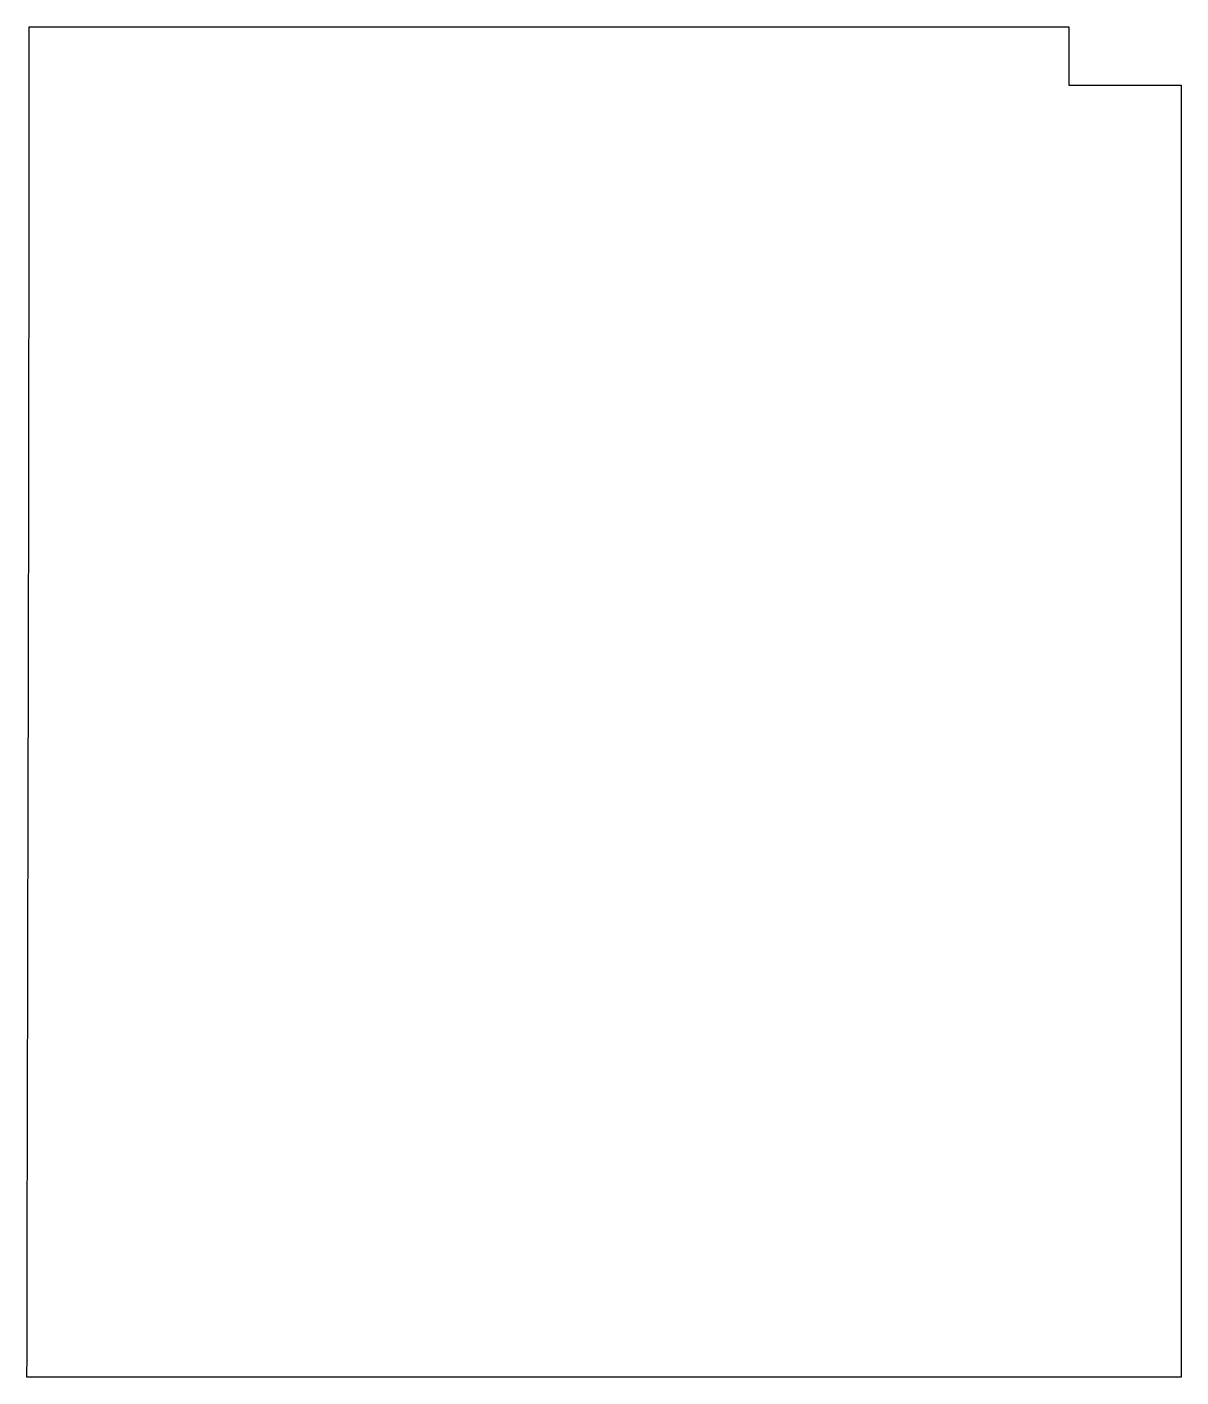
# Model space of a CAD drawing. Header units: millimetres. Extents: x -6 to 519, y 0 to 614.
import ezdxf

# ---------------------------------------------------------------- set-up
doc = ezdxf.new("R2010")
doc.units = ezdxf.units.MM
doc.layers.get('0').update_dxf_attribs({"linetype": 'CONTINUOUS'})

msp = doc.modelspace()

# ---------------------------------------------------------------- linework, layer by layer
for p, q in [((-5.29167, 613.83333), (467.60519, 613.83333)), ((467.60519, 613.83333), (467.60519, 587.375)), ((467.60519, 587.375), (518.58333, 587.375)), ((518.58333, 587.375), (518.58333, -0.00001)), ((518.58333, -0.00001), (-6.28713, -0.00001))]:
    msp.add_line(p, q)
msp.add_open_spline([(-6.28713, -0.00001), (-5.9701, 204.51763), (-5.29167, 378.35417), (-5.29167, 613.83333)], degree=3)

doc.saveas('drawing.dxf')
